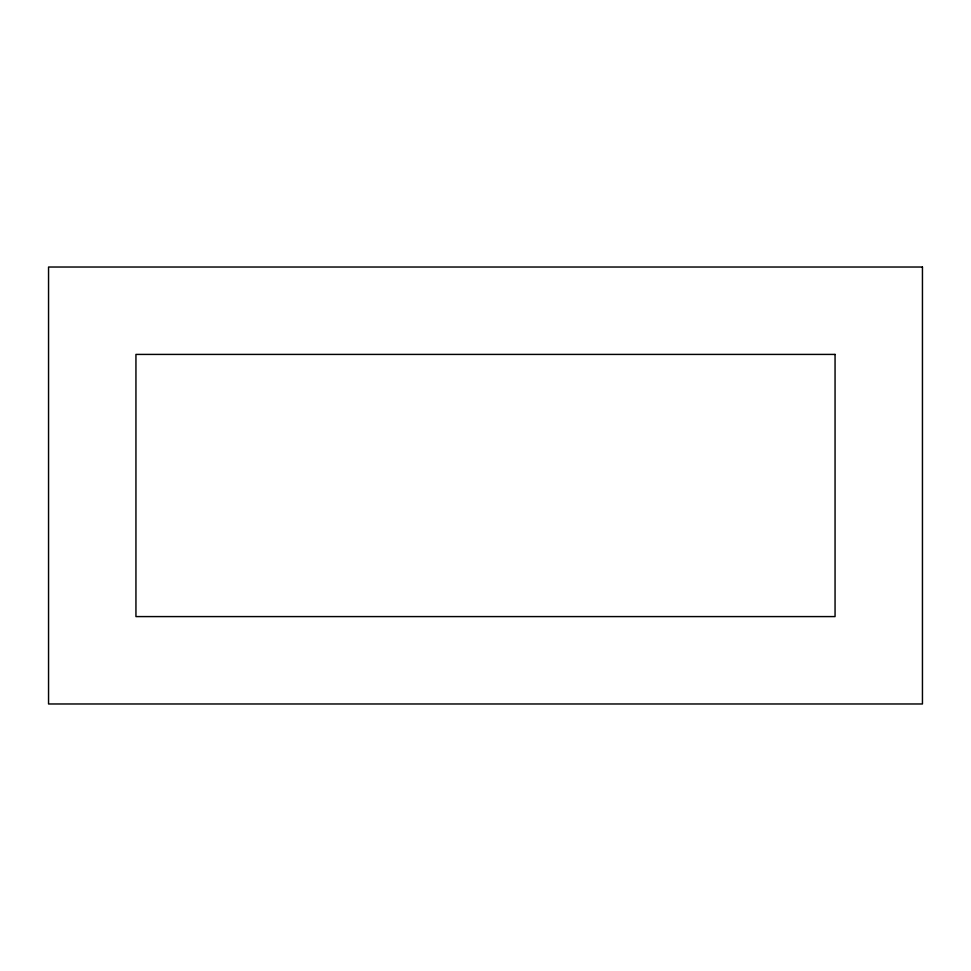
<?xml version="1.0" encoding="UTF-8"?>
<svg xmlns="http://www.w3.org/2000/svg" width="971" height="971" viewBox="0 0 971 971"><rect width="100%" height="100%" fill="white"/><g stroke="black" fill="none" stroke-linecap="round" stroke-linejoin="round"><path stroke-width="1.46" d="M922.45 267.025L48.55 267.025L48.55 703.975L922.45 703.975L922.45 267.025M835.06 354.415L135.94 354.415L135.94 616.585L835.06 616.585L835.06 354.415"/></g></svg>
